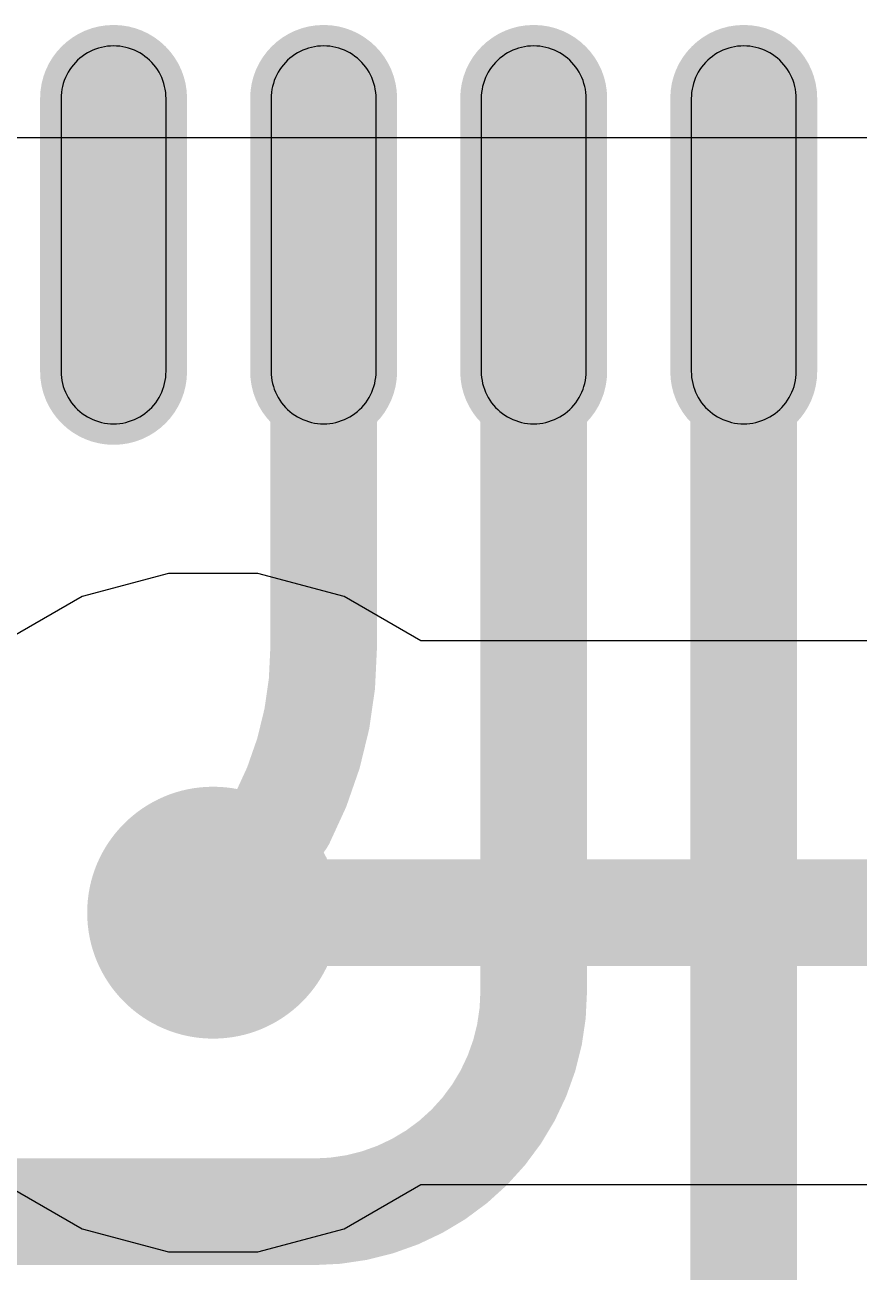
# Model space of a CAD drawing. Header units: inches. Extents: x 0.38 to 9.66, y 2.79 to 4.95.
# Drawn here: x 5.3994 to 5.4776, y 3.7285 to 3.8454 of the extents above; entities that cross this region are included whole.
import ezdxf

# ---------------------------------------------------------------- set-up
doc = ezdxf.new("R2010")
doc.units = ezdxf.units.IN
doc.header["$MEASUREMENT"] = 0
for name, color, linetype in [('Bottom Layer', 5, 'Continuous'), ('Top Layer', 1, 'Continuous'), ('Top Paste', 8, 'Continuous'), ('Top Solder', 216, 'Continuous'), ('Via Holes', 16, 'Continuous')]:
    doc.layers.add(name, color=color, linetype=linetype)

# ---------------------------------------------------------------- blocks, each defined once
blk = doc.blocks.new('QFN_32_L5_0_W5_0_P0_50_BL_EP3_8_4')
at = {"layer": 'Top Layer'}
h = blk.add_hatch(color=1, dxfattribs=at)
edge = h.paths.add_edge_path()
edge.add_arc((0.091535, -0.0098), 0.0049215, 90, 270)
edge.add_line((0.091535, -0.0147215), (0.117125, -0.0147215))
edge.add_arc((0.117125, -0.0098), 0.0049215, 270, 450)
edge.add_line((0.117125, -0.0048785), (0.091535, -0.0048785))
h = blk.add_hatch(color=1, dxfattribs=at)
edge = h.paths.add_edge_path()
edge.add_arc((0.091535, -0.0295), 0.0049215, 90, 270)
edge.add_line((0.091535, -0.0344215), (0.117125, -0.0344215))
edge.add_arc((0.117125, -0.0295), 0.0049215, 270, 450)
edge.add_line((0.117125, -0.0245785), (0.091535, -0.0245785))
h = blk.add_hatch(color=1, dxfattribs=at)
edge = h.paths.add_edge_path()
edge.add_arc((0.091535, -0.0492), 0.0049215, 90, 270)
edge.add_line((0.091535, -0.0541215), (0.117125, -0.0541215))
edge.add_arc((0.117125, -0.0492), 0.0049215, 270, 450)
edge.add_line((0.117125, -0.0442785), (0.091535, -0.0442785))
h = blk.add_hatch(color=1, dxfattribs=at)
edge = h.paths.add_edge_path()
edge.add_arc((0.091535, -0.0689), 0.0049215, 90, 270)
edge.add_line((0.091535, -0.0738215), (0.117125, -0.0738215))
edge.add_arc((0.117125, -0.0689), 0.0049215, 270, 450)
edge.add_line((0.117125, -0.0639785), (0.091535, -0.0639785))
at = {"layer": 'Top Solder'}
h = blk.add_hatch(color=216, dxfattribs=at)
edge = h.paths.add_edge_path()
edge.add_arc((0.091535, -0.0098), 0.0068905, 90, 270)
edge.add_line((0.091535, -0.0166905), (0.117125, -0.0166905))
edge.add_arc((0.117125, -0.0098), 0.0068905, 270, 450)
edge.add_line((0.117125, -0.0029095), (0.091535, -0.0029095))
h = blk.add_hatch(color=216, dxfattribs=at)
edge = h.paths.add_edge_path()
edge.add_arc((0.091535, -0.0295), 0.0068905, 90, 270)
edge.add_line((0.091535, -0.0363905), (0.117125, -0.0363905))
edge.add_arc((0.117125, -0.0295), 0.0068905, 270, 450)
edge.add_line((0.117125, -0.0226095), (0.091535, -0.0226095))
h = blk.add_hatch(color=216, dxfattribs=at)
edge = h.paths.add_edge_path()
edge.add_arc((0.091535, -0.0492), 0.0068905, 90, 270)
edge.add_line((0.091535, -0.0560905), (0.117125, -0.0560905))
edge.add_arc((0.117125, -0.0492), 0.0068905, 270, 450)
edge.add_line((0.117125, -0.0423095), (0.091535, -0.0423095))
h = blk.add_hatch(color=216, dxfattribs=at)
edge = h.paths.add_edge_path()
edge.add_arc((0.091535, -0.0689), 0.0068905, 90, 270)
edge.add_line((0.091535, -0.0757905), (0.117125, -0.0757905))
edge.add_arc((0.117125, -0.0689), 0.0068905, 270, 450)
edge.add_line((0.117125, -0.0620095), (0.091535, -0.0620095))
at = {"layer": 'Top Paste'}
for p, q in [((0.08883, -0.005688), (0.088596, -0.005852)), ((0.089074, -0.005537), (0.08883, -0.005688)), ((0.089326, -0.005402), (0.089074, -0.005537)), ((0.089585, -0.005281), (0.089326, -0.005402)), ((0.089852, -0.005175), (0.089585, -0.005281)), ((0.090123, -0.005085), (0.089852, -0.005175)), ((0.0904, -0.005011), (0.090123, -0.005085)), ((0.09068, -0.004953), (0.0904, -0.005011)), ((0.090964, -0.004911), (0.09068, -0.004953)), ((0.091249, -0.004886), (0.090964, -0.004911)), ((0.091535, -0.004878), (0.091249, -0.004886)), ((0.091249, -0.004886), (0.091249, -0.004886)), ((0.117125, -0.004878), (0.091535, -0.004878)), ((0.117411, -0.004886), (0.117125, -0.004878)), ((0.117696, -0.004911), (0.117411, -0.004886)), ((0.11798, -0.004953), (0.117696, -0.004911)), ((0.11826, -0.005011), (0.11798, -0.004953)), ((0.118537, -0.005085), (0.11826, -0.005011)), ((0.118808, -0.005175), (0.118537, -0.005085)), ((0.119075, -0.005281), (0.118808, -0.005175)), ((0.119334, -0.005402), (0.119075, -0.005281)), ((0.119586, -0.005537), (0.119334, -0.005402)), ((0.11983, -0.005688), (0.119586, -0.005537)), ((0.120064, -0.005852), (0.11983, -0.005688)), ((0.087587, -0.006861), (0.087423, -0.007095)), ((0.087765, -0.006636), (0.087587, -0.006861)), ((0.087955, -0.006422), (0.087765, -0.006636)), ((0.088157, -0.00622), (0.087955, -0.006422)), ((0.088371, -0.00603), (0.088157, -0.00622)), ((0.088596, -0.005852), (0.088371, -0.00603)), ((0.120289, -0.00603), (0.120064, -0.005852)), ((0.120503, -0.00622), (0.120289, -0.00603)), ((0.120705, -0.006422), (0.120503, -0.00622)), ((0.120895, -0.006636), (0.120705, -0.006422)), ((0.121073, -0.006861), (0.120895, -0.006636)), ((0.121237, -0.007095), (0.121073, -0.006861)), ((0.08691, -0.008117), (0.08682, -0.008388)), ((0.087016, -0.00785), (0.08691, -0.008117)), ((0.087137, -0.007591), (0.087016, -0.00785)), ((0.087272, -0.007339), (0.087137, -0.007591)), ((0.087423, -0.007095), (0.087272, -0.007339)), ((0.121388, -0.007339), (0.121237, -0.007095)), ((0.121523, -0.007591), (0.121388, -0.007339)), ((0.121644, -0.00785), (0.121523, -0.007591)), ((0.12175, -0.008117), (0.121644, -0.00785)), ((0.12184, -0.008388), (0.12175, -0.008117)), ((0.086646, -0.009229), (0.086621, -0.009514)), ((0.086688, -0.008945), (0.086646, -0.009229)), ((0.086746, -0.008665), (0.086688, -0.008945)), ((0.08682, -0.008388), (0.086746, -0.008665)), ((0.121914, -0.008665), (0.12184, -0.008388)), ((0.121972, -0.008945), (0.121914, -0.008665)), ((0.122014, -0.009229), (0.121972, -0.008945)), ((0.122039, -0.009514), (0.122014, -0.009229)), ((0.086621, -0.009514), (0.086613, -0.0098)), ((0.086613, -0.0098), (0.086621, -0.010086)), ((0.086621, -0.010086), (0.086646, -0.010371)), ((0.086646, -0.010371), (0.086688, -0.010655)), ((0.121972, -0.010655), (0.122014, -0.010371)), ((0.122014, -0.010371), (0.122039, -0.010086)), ((0.122047, -0.0098), (0.122039, -0.009514)), ((0.122039, -0.010086), (0.122047, -0.0098)), ((0.086688, -0.010655), (0.086746, -0.010935)), ((0.086746, -0.010935), (0.08682, -0.011212)), ((0.08682, -0.011212), (0.08691, -0.011483)), ((0.08691, -0.011483), (0.087016, -0.01175)), ((0.121644, -0.01175), (0.12175, -0.011483)), ((0.12175, -0.011483), (0.12184, -0.011212)), ((0.12184, -0.011212), (0.121914, -0.010935)), ((0.121914, -0.010935), (0.121972, -0.010655)), ((0.087016, -0.01175), (0.087137, -0.012009)), ((0.087137, -0.012009), (0.087272, -0.012261)), ((0.087272, -0.012261), (0.087423, -0.012505)), ((0.087423, -0.012505), (0.087587, -0.012739)), ((0.087587, -0.012739), (0.087765, -0.012964)), ((0.120895, -0.012964), (0.121073, -0.012739)), ((0.121073, -0.012739), (0.121237, -0.012505)), ((0.121237, -0.012505), (0.121388, -0.012261)), ((0.121388, -0.012261), (0.121523, -0.012009)), ((0.121523, -0.012009), (0.121644, -0.01175)), ((0.087765, -0.012964), (0.087955, -0.013178)), ((0.087955, -0.013178), (0.088157, -0.01338)), ((0.088157, -0.01338), (0.088371, -0.01357)), ((0.088371, -0.01357), (0.088596, -0.013748)), ((0.088596, -0.013748), (0.08883, -0.013912)), ((0.08883, -0.013912), (0.089074, -0.014063)), ((0.119586, -0.014063), (0.11983, -0.013912)), ((0.11983, -0.013912), (0.120064, -0.013748)), ((0.120064, -0.013748), (0.120289, -0.01357)), ((0.120289, -0.01357), (0.120503, -0.01338)), ((0.120503, -0.01338), (0.120705, -0.013178)), ((0.120705, -0.013178), (0.120895, -0.012964)), ((0.089074, -0.014063), (0.089326, -0.014198)), ((0.089326, -0.014198), (0.089585, -0.014319)), ((0.089585, -0.014319), (0.089852, -0.014425)), ((0.089852, -0.014425), (0.090123, -0.014515)), ((0.090123, -0.014515), (0.0904, -0.014589)), ((0.0904, -0.014589), (0.09068, -0.014647)), ((0.09068, -0.014647), (0.090964, -0.014689)), ((0.090964, -0.014689), (0.091249, -0.014714)), ((0.091249, -0.014714), (0.091535, -0.014722)), ((0.091535, -0.014722), (0.117125, -0.014722)), ((0.117125, -0.014722), (0.117411, -0.014714)), ((0.117411, -0.014714), (0.117696, -0.014689)), ((0.117696, -0.014689), (0.11798, -0.014647)), ((0.11798, -0.014647), (0.11826, -0.014589)), ((0.11826, -0.014589), (0.118537, -0.014515)), ((0.118537, -0.014515), (0.118808, -0.014425)), ((0.118808, -0.014425), (0.119075, -0.014319)), ((0.119075, -0.014319), (0.119334, -0.014198)), ((0.119334, -0.014198), (0.119586, -0.014063)), ((0.088596, -0.025552), (0.088371, -0.02573)), ((0.08883, -0.025388), (0.088596, -0.025552)), ((0.089074, -0.025237), (0.08883, -0.025388)), ((0.089326, -0.025102), (0.089074, -0.025237)), ((0.089585, -0.024981), (0.089326, -0.025102)), ((0.089852, -0.024875), (0.089585, -0.024981)), ((0.090123, -0.024785), (0.089852, -0.024875)), ((0.0904, -0.024711), (0.090123, -0.024785)), ((0.09068, -0.024653), (0.0904, -0.024711)), ((0.090964, -0.024611), (0.09068, -0.024653)), ((0.091249, -0.024586), (0.090964, -0.024611)), ((0.091535, -0.024578), (0.091249, -0.024586)), ((0.091249, -0.024586), (0.091249, -0.024586)), ((0.117125, -0.024578), (0.091535, -0.024578)), ((0.117411, -0.024586), (0.117125, -0.024578)), ((0.117696, -0.024611), (0.117411, -0.024586)), ((0.11798, -0.024653), (0.117696, -0.024611)), ((0.11826, -0.024711), (0.11798, -0.024653)), ((0.118537, -0.024785), (0.11826, -0.024711)), ((0.118808, -0.024875), (0.118537, -0.024785)), ((0.119075, -0.024981), (0.118808, -0.024875)), ((0.119334, -0.025102), (0.119075, -0.024981)), ((0.119586, -0.025237), (0.119334, -0.025102)), ((0.11983, -0.025388), (0.119586, -0.025237)), ((0.120064, -0.025552), (0.11983, -0.025388)), ((0.120289, -0.02573), (0.120064, -0.025552)), ((0.087423, -0.026795), (0.087272, -0.027039)), ((0.087587, -0.026561), (0.087423, -0.026795)), ((0.087765, -0.026336), (0.087587, -0.026561)), ((0.087955, -0.026122), (0.087765, -0.026336)), ((0.088157, -0.02592), (0.087955, -0.026122)), ((0.088371, -0.02573), (0.088157, -0.02592)), ((0.120503, -0.02592), (0.120289, -0.02573)), ((0.120705, -0.026122), (0.120503, -0.02592)), ((0.120895, -0.026336), (0.120705, -0.026122)), ((0.121073, -0.026561), (0.120895, -0.026336)), ((0.121237, -0.026795), (0.121073, -0.026561)), ((0.121388, -0.027039), (0.121237, -0.026795)), ((0.08691, -0.027817), (0.08682, -0.028088)), ((0.087016, -0.02755), (0.08691, -0.027817)), ((0.087137, -0.027291), (0.087016, -0.02755)), ((0.087272, -0.027039), (0.087137, -0.027291)), ((0.121523, -0.027291), (0.121388, -0.027039)), ((0.121644, -0.02755), (0.121523, -0.027291)), ((0.12175, -0.027817), (0.121644, -0.02755)), ((0.12184, -0.028088), (0.12175, -0.027817)), ((0.086621, -0.029214), (0.086613, -0.0295)), ((0.086646, -0.028929), (0.086621, -0.029214)), ((0.086688, -0.028645), (0.086646, -0.028929)), ((0.086746, -0.028365), (0.086688, -0.028645)), ((0.08682, -0.028088), (0.086746, -0.028365)), ((0.121914, -0.028365), (0.12184, -0.028088)), ((0.121972, -0.028645), (0.121914, -0.028365)), ((0.122014, -0.028929), (0.121972, -0.028645)), ((0.122039, -0.029214), (0.122014, -0.028929)), ((0.122047, -0.0295), (0.122039, -0.029214)), ((0.086613, -0.0295), (0.086621, -0.029786)), ((0.086621, -0.029786), (0.086646, -0.030071)), ((0.086646, -0.030071), (0.086688, -0.030355)), ((0.086688, -0.030355), (0.086746, -0.030635)), ((0.121914, -0.030635), (0.121972, -0.030355)), ((0.121972, -0.030355), (0.122014, -0.030071)), ((0.122014, -0.030071), (0.122039, -0.029786)), ((0.122039, -0.029786), (0.122047, -0.0295)), ((0.086746, -0.030635), (0.08682, -0.030912)), ((0.08682, -0.030912), (0.08691, -0.031183)), ((0.08691, -0.031183), (0.087016, -0.03145)), ((0.087016, -0.03145), (0.087137, -0.031709)), ((0.121523, -0.031709), (0.121644, -0.03145)), ((0.121644, -0.03145), (0.12175, -0.031183)), ((0.12175, -0.031183), (0.12184, -0.030912)), ((0.12184, -0.030912), (0.121914, -0.030635)), ((0.087137, -0.031709), (0.087272, -0.031961)), ((0.087272, -0.031961), (0.087423, -0.032205)), ((0.087423, -0.032205), (0.087587, -0.032439)), ((0.087587, -0.032439), (0.087765, -0.032664)), ((0.087765, -0.032664), (0.087955, -0.032878)), ((0.120705, -0.032878), (0.120895, -0.032664)), ((0.120895, -0.032664), (0.121073, -0.032439)), ((0.121073, -0.032439), (0.121237, -0.032205)), ((0.121237, -0.032205), (0.121388, -0.031961)), ((0.121388, -0.031961), (0.121523, -0.031709)), ((0.087955, -0.032878), (0.088157, -0.03308)), ((0.088157, -0.03308), (0.088371, -0.03327)), ((0.088371, -0.03327), (0.088596, -0.033448)), ((0.088596, -0.033448), (0.08883, -0.033612)), ((0.08883, -0.033612), (0.089074, -0.033763)), ((0.089074, -0.033763), (0.089326, -0.033898)), ((0.089326, -0.033898), (0.089585, -0.034019)), ((0.119075, -0.034019), (0.119334, -0.033898)), ((0.119334, -0.033898), (0.119586, -0.033763)), ((0.119586, -0.033763), (0.11983, -0.033612)), ((0.11983, -0.033612), (0.120064, -0.033448)), ((0.120064, -0.033448), (0.120289, -0.03327)), ((0.120289, -0.03327), (0.120503, -0.03308)), ((0.120503, -0.03308), (0.120705, -0.032878)), ((0.089585, -0.034019), (0.089852, -0.034125)), ((0.089852, -0.034125), (0.090123, -0.034215)), ((0.090123, -0.034215), (0.0904, -0.034289)), ((0.0904, -0.034289), (0.09068, -0.034347)), ((0.09068, -0.034347), (0.090964, -0.034389)), ((0.090964, -0.034389), (0.091249, -0.034414)), ((0.091249, -0.034414), (0.091535, -0.034422)), ((0.091535, -0.034422), (0.117125, -0.034422)), ((0.117125, -0.034422), (0.117411, -0.034414)), ((0.117411, -0.034414), (0.117696, -0.034389)), ((0.117696, -0.034389), (0.11798, -0.034347)), ((0.11798, -0.034347), (0.11826, -0.034289)), ((0.11826, -0.034289), (0.118537, -0.034215)), ((0.118537, -0.034215), (0.118808, -0.034125)), ((0.118808, -0.034125), (0.119075, -0.034019)), ((0.0904, -0.044411), (0.090123, -0.044485)), ((0.09068, -0.044353), (0.0904, -0.044411)), ((0.090964, -0.044311), (0.09068, -0.044353)), ((0.091249, -0.044286), (0.090964, -0.044311)), ((0.091535, -0.044278), (0.091249, -0.044286)), ((0.091249, -0.044286), (0.091249, -0.044286)), ((0.117125, -0.044278), (0.091535, -0.044278)), ((0.117411, -0.044286), (0.117125, -0.044278)), ((0.117696, -0.044311), (0.117411, -0.044286)), ((0.11798, -0.044353), (0.117696, -0.044311)), ((0.11826, -0.044411), (0.11798, -0.044353)), ((0.118537, -0.044485), (0.11826, -0.044411)), ((0.088371, -0.04543), (0.088157, -0.04562)), ((0.088596, -0.045252), (0.088371, -0.04543)), ((0.08883, -0.045088), (0.088596, -0.045252)), ((0.089074, -0.044937), (0.08883, -0.045088)), ((0.089326, -0.044802), (0.089074, -0.044937)), ((0.089585, -0.044681), (0.089326, -0.044802)), ((0.089852, -0.044575), (0.089585, -0.044681)), ((0.090123, -0.044485), (0.089852, -0.044575)), ((0.118808, -0.044575), (0.118537, -0.044485)), ((0.119075, -0.044681), (0.118808, -0.044575)), ((0.119334, -0.044802), (0.119075, -0.044681)), ((0.119586, -0.044937), (0.119334, -0.044802)), ((0.11983, -0.045088), (0.119586, -0.044937)), ((0.120064, -0.045252), (0.11983, -0.045088)), ((0.120289, -0.04543), (0.120064, -0.045252)), ((0.120503, -0.04562), (0.120289, -0.04543)), ((0.087272, -0.046739), (0.087137, -0.046991)), ((0.087423, -0.046495), (0.087272, -0.046739)), ((0.087587, -0.046261), (0.087423, -0.046495)), ((0.087765, -0.046036), (0.087587, -0.046261)), ((0.087955, -0.045822), (0.087765, -0.046036)), ((0.088157, -0.04562), (0.087955, -0.045822)), ((0.120705, -0.045822), (0.120503, -0.04562)), ((0.120895, -0.046036), (0.120705, -0.045822)), ((0.121073, -0.046261), (0.120895, -0.046036)), ((0.121237, -0.046495), (0.121073, -0.046261)), ((0.121388, -0.046739), (0.121237, -0.046495)), ((0.121523, -0.046991), (0.121388, -0.046739)), ((0.08682, -0.047788), (0.086746, -0.048065)), ((0.08691, -0.047517), (0.08682, -0.047788)), ((0.087016, -0.04725), (0.08691, -0.047517)), ((0.087137, -0.046991), (0.087016, -0.04725)), ((0.121644, -0.04725), (0.121523, -0.046991)), ((0.12175, -0.047517), (0.121644, -0.04725)), ((0.12184, -0.047788), (0.12175, -0.047517)), ((0.121914, -0.048065), (0.12184, -0.047788)), ((0.086621, -0.048914), (0.086613, -0.0492)), ((0.086646, -0.048629), (0.086621, -0.048914)), ((0.086688, -0.048345), (0.086646, -0.048629)), ((0.086746, -0.048065), (0.086688, -0.048345)), ((0.121972, -0.048345), (0.121914, -0.048065)), ((0.122014, -0.048629), (0.121972, -0.048345)), ((0.122039, -0.048914), (0.122014, -0.048629)), ((0.122047, -0.0492), (0.122039, -0.048914)), ((0.086613, -0.0492), (0.086621, -0.049486)), ((0.086621, -0.049486), (0.086646, -0.049771)), ((0.086646, -0.049771), (0.086688, -0.050055)), ((0.086688, -0.050055), (0.086746, -0.050335)), ((0.121914, -0.050335), (0.121972, -0.050055)), ((0.121972, -0.050055), (0.122014, -0.049771)), ((0.122014, -0.049771), (0.122039, -0.049486)), ((0.122039, -0.049486), (0.122047, -0.0492)), ((0.086746, -0.050335), (0.08682, -0.050612)), ((0.08682, -0.050612), (0.08691, -0.050883)), ((0.08691, -0.050883), (0.087016, -0.05115)), ((0.087016, -0.05115), (0.087137, -0.051409)), ((0.087137, -0.051409), (0.087272, -0.051661)), ((0.121388, -0.051661), (0.121523, -0.051409)), ((0.121523, -0.051409), (0.121644, -0.05115)), ((0.121644, -0.05115), (0.12175, -0.050883)), ((0.12175, -0.050883), (0.12184, -0.050612)), ((0.12184, -0.050612), (0.121914, -0.050335)), ((0.087272, -0.051661), (0.087423, -0.051905)), ((0.087423, -0.051905), (0.087587, -0.052139)), ((0.087587, -0.052139), (0.087765, -0.052364)), ((0.087765, -0.052364), (0.087955, -0.052578)), ((0.087955, -0.052578), (0.088157, -0.05278)), ((0.120503, -0.05278), (0.120705, -0.052578)), ((0.120705, -0.052578), (0.120895, -0.052364)), ((0.120895, -0.052364), (0.121073, -0.052139)), ((0.121073, -0.052139), (0.121237, -0.051905)), ((0.121237, -0.051905), (0.121388, -0.051661)), ((0.088157, -0.05278), (0.088371, -0.05297)), ((0.088371, -0.05297), (0.088596, -0.053148)), ((0.088596, -0.053148), (0.08883, -0.053312)), ((0.08883, -0.053312), (0.089074, -0.053463)), ((0.089074, -0.053463), (0.089326, -0.053598)), ((0.089326, -0.053598), (0.089585, -0.053719)), ((0.089585, -0.053719), (0.089852, -0.053825)), ((0.118808, -0.053825), (0.119075, -0.053719)), ((0.119075, -0.053719), (0.119334, -0.053598)), ((0.119334, -0.053598), (0.119586, -0.053463)), ((0.119586, -0.053463), (0.11983, -0.053312)), ((0.11983, -0.053312), (0.120064, -0.053148)), ((0.120064, -0.053148), (0.120289, -0.05297)), ((0.120289, -0.05297), (0.120503, -0.05278)), ((0.089852, -0.053825), (0.090123, -0.053915)), ((0.090123, -0.053915), (0.0904, -0.053989)), ((0.0904, -0.053989), (0.09068, -0.054047)), ((0.09068, -0.054047), (0.090964, -0.054089)), ((0.090964, -0.054089), (0.091249, -0.054114)), ((0.091249, -0.054114), (0.091535, -0.054122)), ((0.091535, -0.054122), (0.117125, -0.054122)), ((0.117125, -0.054122), (0.117411, -0.054114)), ((0.117411, -0.054114), (0.117696, -0.054089)), ((0.117696, -0.054089), (0.11798, -0.054047)), ((0.11798, -0.054047), (0.11826, -0.053989)), ((0.11826, -0.053989), (0.118537, -0.053915)), ((0.118537, -0.053915), (0.118808, -0.053825)), ((0.089852, -0.064275), (0.089585, -0.064381)), ((0.090123, -0.064185), (0.089852, -0.064275)), ((0.0904, -0.064111), (0.090123, -0.064185)), ((0.09068, -0.064053), (0.0904, -0.064111)), ((0.090964, -0.064011), (0.09068, -0.064053)), ((0.091249, -0.063986), (0.090964, -0.064011)), ((0.091535, -0.063978), (0.091249, -0.063986)), ((0.091249, -0.063986), (0.091249, -0.063986)), ((0.117125, -0.063978), (0.091535, -0.063978)), ((0.117411, -0.063986), (0.117125, -0.063978)), ((0.117696, -0.064011), (0.117411, -0.063986)), ((0.11798, -0.064053), (0.117696, -0.064011)), ((0.11826, -0.064111), (0.11798, -0.064053)), ((0.118537, -0.064185), (0.11826, -0.064111)), ((0.118808, -0.064275), (0.118537, -0.064185)), ((0.119075, -0.064381), (0.118808, -0.064275)), ((0.088157, -0.06532), (0.087955, -0.065522)), ((0.088371, -0.06513), (0.088157, -0.06532)), ((0.088596, -0.064952), (0.088371, -0.06513)), ((0.08883, -0.064788), (0.088596, -0.064952)), ((0.089074, -0.064637), (0.08883, -0.064788)), ((0.089326, -0.064502), (0.089074, -0.064637)), ((0.089585, -0.064381), (0.089326, -0.064502)), ((0.119334, -0.064502), (0.119075, -0.064381)), ((0.119586, -0.064637), (0.119334, -0.064502)), ((0.11983, -0.064788), (0.119586, -0.064637)), ((0.120064, -0.064952), (0.11983, -0.064788)), ((0.120289, -0.06513), (0.120064, -0.064952)), ((0.120503, -0.06532), (0.120289, -0.06513)), ((0.120705, -0.065522), (0.120503, -0.06532)), ((0.087272, -0.066439), (0.087137, -0.066691)), ((0.087423, -0.066195), (0.087272, -0.066439)), ((0.087587, -0.065961), (0.087423, -0.066195)), ((0.087765, -0.065736), (0.087587, -0.065961)), ((0.087955, -0.065522), (0.087765, -0.065736)), ((0.120895, -0.065736), (0.120705, -0.065522)), ((0.121073, -0.065961), (0.120895, -0.065736)), ((0.121237, -0.066195), (0.121073, -0.065961)), ((0.121388, -0.066439), (0.121237, -0.066195)), ((0.121523, -0.066691), (0.121388, -0.066439)), ((0.086746, -0.067765), (0.086688, -0.068045)), ((0.08682, -0.067488), (0.086746, -0.067765)), ((0.08691, -0.067217), (0.08682, -0.067488)), ((0.087016, -0.06695), (0.08691, -0.067217)), ((0.087137, -0.066691), (0.087016, -0.06695)), ((0.121644, -0.06695), (0.121523, -0.066691)), ((0.12175, -0.067217), (0.121644, -0.06695)), ((0.12184, -0.067488), (0.12175, -0.067217)), ((0.121914, -0.067765), (0.12184, -0.067488)), ((0.121972, -0.068045), (0.121914, -0.067765)), ((0.086621, -0.068614), (0.086613, -0.0689)), ((0.086613, -0.0689), (0.086621, -0.069186)), ((0.086646, -0.068329), (0.086621, -0.068614)), ((0.086688, -0.068045), (0.086646, -0.068329)), ((0.122014, -0.068329), (0.121972, -0.068045)), ((0.122039, -0.068614), (0.122014, -0.068329)), ((0.122047, -0.0689), (0.122039, -0.068614)), ((0.122039, -0.069186), (0.122047, -0.0689)), ((0.086621, -0.069186), (0.086646, -0.069471)), ((0.086646, -0.069471), (0.086688, -0.069755)), ((0.086688, -0.069755), (0.086746, -0.070035)), ((0.086746, -0.070035), (0.08682, -0.070312)), ((0.12184, -0.070312), (0.121914, -0.070035)), ((0.121914, -0.070035), (0.121972, -0.069755)), ((0.121972, -0.069755), (0.122014, -0.069471)), ((0.122014, -0.069471), (0.122039, -0.069186)), ((0.08682, -0.070312), (0.08691, -0.070583)), ((0.08691, -0.070583), (0.087016, -0.07085)), ((0.087016, -0.07085), (0.087137, -0.071109)), ((0.087137, -0.071109), (0.087272, -0.071361)), ((0.121388, -0.071361), (0.121523, -0.071109)), ((0.121523, -0.071109), (0.121644, -0.07085)), ((0.121644, -0.07085), (0.12175, -0.070583)), ((0.12175, -0.070583), (0.12184, -0.070312)), ((0.087272, -0.071361), (0.087423, -0.071605)), ((0.087423, -0.071605), (0.087587, -0.071839)), ((0.087587, -0.071839), (0.087765, -0.072064)), ((0.087765, -0.072064), (0.087955, -0.072278)), ((0.087955, -0.072278), (0.088157, -0.07248)), ((0.088157, -0.07248), (0.088371, -0.07267)), ((0.120289, -0.07267), (0.120503, -0.07248)), ((0.120503, -0.07248), (0.120705, -0.072278)), ((0.120705, -0.072278), (0.120895, -0.072064)), ((0.120895, -0.072064), (0.121073, -0.071839)), ((0.121073, -0.071839), (0.121237, -0.071605)), ((0.121237, -0.071605), (0.121388, -0.071361)), ((0.088371, -0.07267), (0.088596, -0.072848)), ((0.088596, -0.072848), (0.08883, -0.073012)), ((0.08883, -0.073012), (0.089074, -0.073163)), ((0.089074, -0.073163), (0.089326, -0.073298)), ((0.089326, -0.073298), (0.089585, -0.073419)), ((0.089585, -0.073419), (0.089852, -0.073525)), ((0.089852, -0.073525), (0.090123, -0.073615)), ((0.090123, -0.073615), (0.0904, -0.073689)), ((0.11826, -0.073689), (0.118537, -0.073615)), ((0.118537, -0.073615), (0.118808, -0.073525)), ((0.118808, -0.073525), (0.119075, -0.073419)), ((0.119075, -0.073419), (0.119334, -0.073298)), ((0.119334, -0.073298), (0.119586, -0.073163)), ((0.119586, -0.073163), (0.11983, -0.073012)), ((0.11983, -0.073012), (0.120064, -0.072848)), ((0.120064, -0.072848), (0.120289, -0.07267)), ((0.0904, -0.073689), (0.09068, -0.073747)), ((0.09068, -0.073747), (0.090964, -0.073789)), ((0.090964, -0.073789), (0.091249, -0.073814)), ((0.091249, -0.073814), (0.091535, -0.073822)), ((0.091535, -0.073822), (0.117125, -0.073822)), ((0.117125, -0.073822), (0.117411, -0.073814)), ((0.117411, -0.073814), (0.117696, -0.073789)), ((0.117696, -0.073789), (0.11798, -0.073747)), ((0.11798, -0.073747), (0.11826, -0.073689))]:
    blk.add_line(p, q, dxfattribs=at)

msp = doc.modelspace()

# ---------------------------------------------------------------- hatches: boundary and pattern name
at = {"layer": 'Bottom Layer'}
h = msp.add_hatch(color=5, dxfattribs=at)
edge = h.paths.add_edge_path()
edge.add_arc((5.4170092, 3.762189), 0.011811, 0, 360)
at = {"layer": 'Top Layer'}
h = msp.add_hatch(color=1, dxfattribs=at)
edge = h.paths.add_edge_path()
edge.add_arc((5.4170092, 3.762189), 0.011811, 0, 360)
at = {"layer": 'Via Holes'}
h = msp.add_hatch(color=7, dxfattribs=at)
edge = h.paths.add_edge_path()
edge.add_arc((5.4170092, 3.762189), 0.0059055, 0, 360)

# ---------------------------------------------------------------- linework, layer by layer
at = {"layer": 'Bottom Layer'}
for p, q in [((5.3369754, 3.8348837), (5.6645102, 3.8348837)), ((5.4128212, 3.794), (5.4047306, 3.7918321)), ((5.4211972, 3.794), (5.4128212, 3.794)), ((5.4292878, 3.7918321), (5.4211972, 3.794)), ((5.4047306, 3.7918321), (5.3974768, 3.7876441)), ((5.4364815, 3.7876788), (5.4292878, 3.7918321)), ((5.4888523, 3.7876788), (5.4364815, 3.7876788)), ((5.3974768, 3.7367339), (5.4047306, 3.7325459)), ((5.4292878, 3.7325459), (5.4364815, 3.7366992)), ((5.4364815, 3.7366992), (5.665189, 3.7366992)), ((5.4047306, 3.7325459), (5.4128212, 3.730378)), ((5.4211972, 3.730378), (5.4292878, 3.7325459)), ((5.4128212, 3.730378), (5.4211972, 3.730378))]:
    msp.add_line(p, q, dxfattribs=at)
at = {"layer": 'Bottom Layer', "const_width": 0.01}
msp.add_lwpolyline([(5.4170092, 3.762189), (5.665189, 3.762189)], dxfattribs=at)
at = {"layer": 'Bottom Layer', "const_width": 0.005}
msp.add_lwpolyline([(5.4145092, 3.762189, 1), (5.4195092, 3.762189, 1)], format="xyb", close=True, dxfattribs=at)
at = {"layer": 'Top Layer', "const_width": 0.01}
for points in [[(5.4273743, 3.787), (5.4273743, 3.8257485)], [(5.4470743, 3.7547785), (5.4470743, 3.8257485)], [(5.4667743, 3.7228377), (5.4667743, 3.8257485)], [(5.3638889, 3.7341396), (5.4264354, 3.7341396)]]:
    msp.add_lwpolyline(points, dxfattribs=at)
at = {"layer": 'Top Layer', "const_width": 0.005}
for points in [[(5.4248743, 3.8257485, 1), (5.4298743, 3.8257485, 1)], [(5.4445743, 3.8257485, 1), (5.4495743, 3.8257485, 1)], [(5.4642743, 3.8257485, 1), (5.4692743, 3.8257485, 1)], [(5.4248743, 3.787, 1), (5.4298743, 3.787, 1)], [(5.4248743, 3.787, 1), (5.4298743, 3.787, 1)], [(5.4209565, 3.7709401, 1), (5.4259565, 3.7709401, 1)], [(5.4445743, 3.7547785, 1), (5.4495743, 3.7547785, 1)], [(5.4445743, 3.7547785, 1), (5.4495743, 3.7547785, 1)], [(5.4239354, 3.7341396, 1), (5.4289354, 3.7341396, 1)], [(5.4239354, 3.7341396, 1), (5.4289354, 3.7341396, 1)]]:
    msp.add_lwpolyline(points, format="xyb", close=True, dxfattribs=at)
at = {"layer": 'Top Layer', "const_width": 0.01}
for points in [[(5.4273743, 3.787, -0.1202112646367845), (5.4234565, 3.7709401)], [(5.4470743, 3.7547785, -0.4142135623730951), (5.4264354, 3.7341396)]]:
    msp.add_lwpolyline(points, format="xyb", dxfattribs=at)

# ---------------------------------------------------------------- block references
at = {"rotation": 270}
msp.add_blockref('QFN_32_L5_0_W5_0_P0_50_BL_EP3_8_4', (5.4765743, 3.9300785), dxfattribs=at)

doc.saveas('drawing.dxf')
